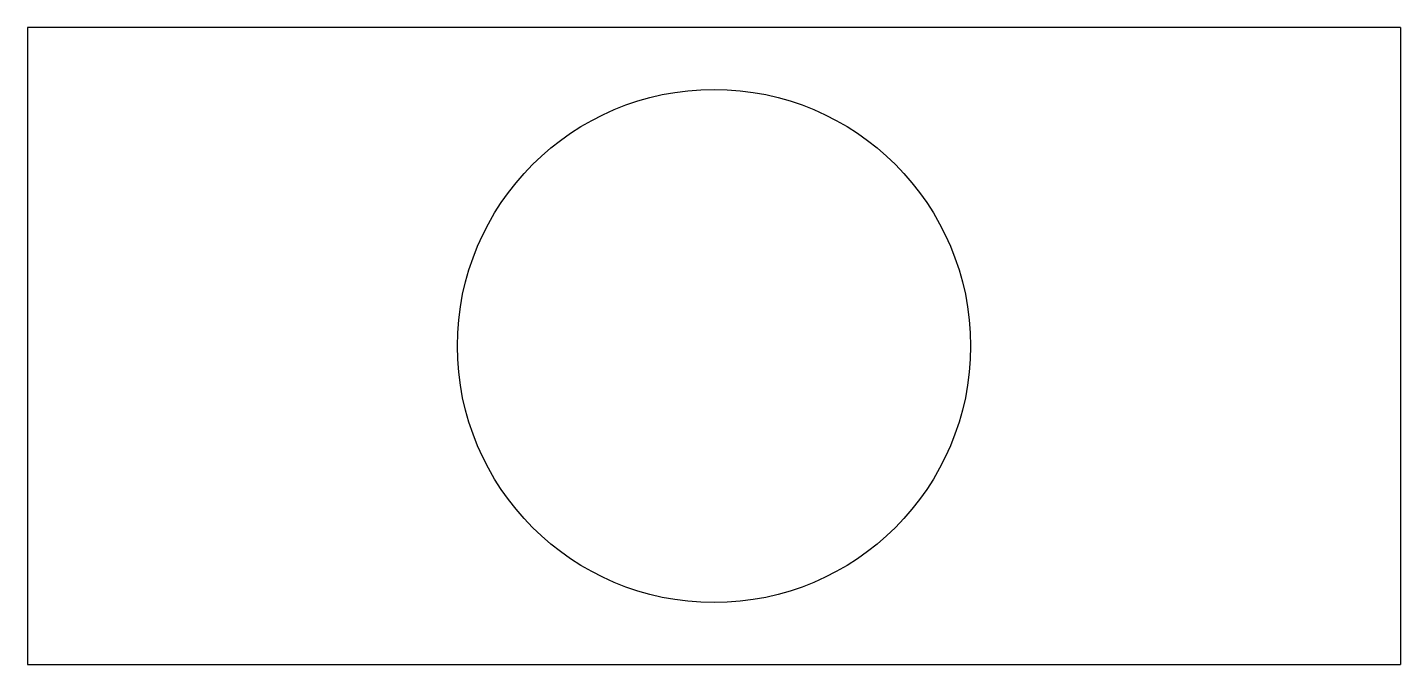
# Model space of a CAD drawing. Header units: millimetres. Extents: x 0 to 388, y 0 to 180.
import ezdxf

# ---------------------------------------------------------------- set-up
doc = ezdxf.new("R2010")
doc.units = ezdxf.units.MM
doc.header["$LTSCALE"] = 10
doc.layers.get('0').update_dxf_attribs({"linetype": 'CONTINUOUS'})

msp = doc.modelspace()

# ---------------------------------------------------------------- linework, layer by layer
at = {"linetype": 'CONTINUOUS'}
for p, q in [((0, 180), (0, 0)), ((388, 180), (0, 180)), ((388, 180), (388, 0)), ((0, 0), (388, 0))]:
    msp.add_line(p, q, dxfattribs=at)
msp.add_circle((194, 90), 72.5, dxfattribs=at)

doc.saveas('drawing.dxf')
